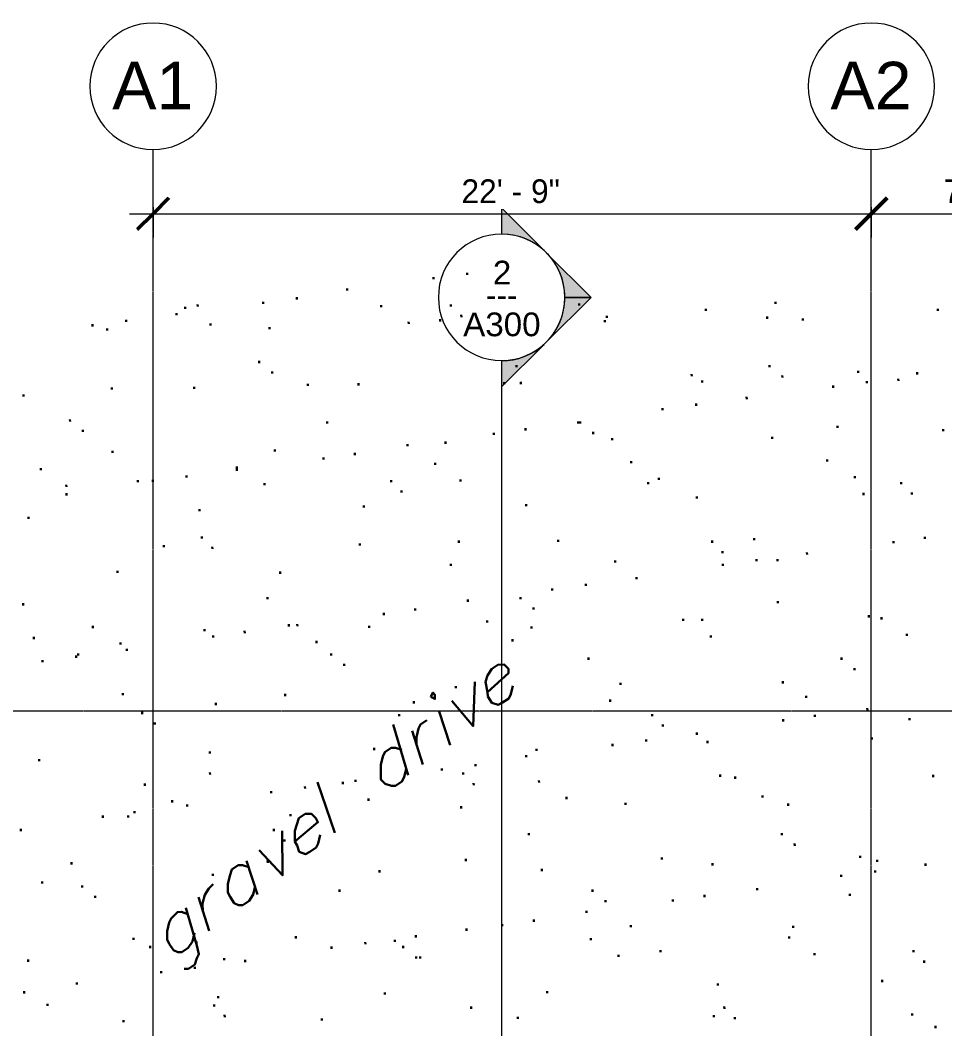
# Model space of a CAD drawing. Header units: inches. Extents: x -4136 to -1276, y 10223 to 12022.
# Drawn here: x -3616.9 to -3266.1, y 11639.9 to 12022.5 of the extents above; entities that cross this region are included whole.
import ezdxf

# ---------------------------------------------------------------- set-up
doc = ezdxf.new("R2010")
doc.units = ezdxf.units.IN
doc.header["$MEASUREMENT"] = 0
doc.linetypes.add('Grid Line 1_2_', pattern=[0.875, 0.5, -0.125, 0.125, -0.125])
doc.linetypes.add('IMPORT-DASHEDX2 _3_', pattern=[0.225, 0.15, -0.075])
for name, color, linetype, lineweight in [('A-ANNO-DIMS', 211, 'Continuous', 9), ('A-ANNO-DIMS-96', 211, 'Continuous', 9), ('G-ANNO-SYMB', 111, 'Continuous', 9), ('PDF_Geometry-3', 253, 'Continuous', 30), ('S-GRID-1', 1, 'Grid Line 1_2_', 9), ('S-GRID-IDEN', 1, 'Continuous', 9), ('site plan_dwg _3_-1', 254, 'IMPORT-DASHEDX2 _3_', 9)]:
    doc.layers.add(name, color=color, linetype=linetype, lineweight=lineweight)
doc.styles.add('Arial', font='arial.ttf', dxfattribs={"height": 18})
doc.styles.add('Arial_1', font='arial.ttf', dxfattribs={"height": 9})
doc.styles.add('Century Gothic', font='ufonts.com_century-gothic.ttf', dxfattribs={"height": 9})
doc.dimstyles.new('OD__1__Tol__', dxfattribs={"dimscale": 12, "dimtxt": 9.397514, "dimasz": 1, "dimexe": 0.75, "dimexo": 0.5, "dimgap": 0.125, "dimtad": 1, "dimdec": 0, "dimzin": 3, "dimdsep": 46, "dimlunit": 4, "dimtxsty": 'Century Gothic', "dimblk1": 'OBLIQUE', "dimblk2": 'OBLIQUE', "dimsah": 1, "dimcen": 0.09, "dimdle": 0.75, "dimazin": 0, "dimtfac": 1, "dimtdec": 4, "dimtix": 1, "dimtmove": 0, "dimatfit": 3, "dimfxl": 1, "dimtvp": 1, "dimtfill": 1, "dimfrac": 2, "dimtolj": 1, "dimtzin": 0, "dimarcsym": 2})

# ---------------------------------------------------------------- blocks, each defined once
blk = doc.blocks.new('site plan_dwg _3_-1267336-FLOOR PLAN - 1ST FLOOR PLAN')
at = {"layer": 'PDF_Geometry-3'}
for p, q in [((1608.12, 2075.4), (1608.12, 2074.6)), ((1595.32, 2073.8), (1595.32, 2073)), ((1543.32, 2066.6), (1543.32, 2065.8)), ((1562.52, 2069.8), (1562.52, 2069)), ((1500.92, 2063.4), (1500.92, 2062.6)), ((1505.72, 2064.2), (1505.72, 2063.4)), ((1530.52, 2065), (1530.52, 2064.2)), ((1575.32, 2063.4), (1575.32, 2062.6)), ((1601.72, 2063.4), (1601.72, 2062.6)), ((1650.52, 2063.4), (1650.52, 2062.6)), ((1724.92, 2063.4), (1724.92, 2062.6)), ((1478.52, 2058.6), (1478.52, 2057.8)), ((1497.72, 2061), (1497.72, 2060.2)), ((1605.72, 2059.4), (1605.72, 2058.6)), ((1660.92, 2058.6), (1660.92, 2057.8)), ((1698.52, 2061), (1698.52, 2060.2)), ((1786.52, 2060.2), (1786.52, 2059.4)), ((1465.72, 2057), (1465.72, 2056.2)), ((1471.32, 2055.4), (1471.32, 2054.6)), ((1510.52, 2057), (1510.52, 2056.2)), ((1532.92, 2055.4), (1532.92, 2054.6)), ((1585.72, 2057), (1585.72, 2056.2)), ((1597.72, 2057.8), (1597.72, 2057)), ((1660.12, 2057), (1660.12, 2056.2)), ((1721.72, 2057.8), (1721.72, 2057)), ((1735.32, 2057), (1735.32, 2056.2)), ((1528.92, 2042.6), (1528.92, 2041.8)), ((1626.52, 2040.2), (1626.52, 2039.4)), ((1533.72, 2038.6), (1533.72, 2037.8)), ((1692.92, 2036.2), (1692.92, 2035.4)), ((1722.52, 2039.4), (1722.52, 2038.6)), ((1756.12, 2037), (1756.12, 2036.2)), ((1778.52, 2036.2), (1778.52, 2035.4)), ((1472.92, 2033), (1472.92, 2032.2)), ((1504.12, 2033), (1504.12, 2032.2)), ((1547.32, 2033.8), (1547.32, 2033)), ((1566.52, 2033.8), (1566.52, 2033)), ((1621.72, 2033.8), (1621.72, 2033)), ((1628.12, 2033.8), (1628.12, 2033)), ((1696.92, 2033.8), (1696.92, 2033)), ((1727.32, 2035.4), (1727.32, 2034.6)), ((1759.32, 2033), (1759.32, 2032.2)), ((1771.32, 2033.8), (1771.32, 2033)), ((1439.32, 2030.6), (1439.32, 2029.8)), ((1746.52, 2031.4), (1746.52, 2030.6)), ((1694.52, 2025), (1694.52, 2024.2)), ((1713.72, 2027.4), (1713.72, 2026.6)), ((1456.92, 2021), (1456.92, 2020.2)), ((1681.72, 2023.4), (1681.72, 2022.6)), ((1461.72, 2017), (1461.72, 2016.2)), ((1554.52, 2019.4), (1554.52, 2018.6)), ((1649.72, 2018.6), (1649.72, 2017.8)), ((1650.52, 2018.6), (1650.52, 2017.8)), ((1617.72, 2014.6), (1617.72, 2013.8)), ((1629.72, 2016.2), (1629.72, 2015.4)), ((1655.32, 2014.6), (1655.32, 2013.8)), ((1748.12, 2016.2), (1748.12, 2015.4)), ((1788.12, 2014.6), (1788.12, 2013.8)), ((1472.92, 2009), (1472.92, 2008.2)), ((1534.52, 2009), (1534.52, 2008.2)), ((1584.92, 2010.6), (1584.92, 2009.8)), ((1599.32, 2011.4), (1599.32, 2010.6)), ((1662.52, 2012.2), (1662.52, 2011.4)), ((1723.32, 2012.2), (1723.32, 2011.4)), ((1552.92, 2005.8), (1552.92, 2005)), ((1564.92, 2007.4), (1564.92, 2006.6)), ((1445.72, 2002.6), (1445.72, 2001.8)), ((1595.32, 2003.4), (1595.32, 2002.6)), ((1669.72, 2003.4), (1669.72, 2002.6)), ((1744.12, 2003.4), (1744.12, 2002.6)), ((1482.52, 1997.8), (1482.52, 1997)), ((1488.12, 1997.8), (1488.12, 1997)), ((1500.92, 1999.4), (1500.92, 1998.6)), ((1455.32, 1996.2), (1455.32, 1995.4)), ((1530.52, 1996.2), (1530.52, 1995.4)), ((1578.52, 1997), (1578.52, 1996.2)), ((1604.92, 1997), (1604.92, 1996.2)), ((1676.12, 1995.4), (1676.12, 1994.6)), ((1680.12, 1997), (1680.12, 1996.2)), ((1754.52, 1997), (1754.52, 1996.2)), ((1772.12, 1994.6), (1772.12, 1993.8)), ((1455.32, 1993), (1455.32, 1992.2)), ((1582.52, 1993), (1582.52, 1992.2)), ((1694.52, 1989.8), (1694.52, 1989)), ((1757.72, 1990.6), (1757.72, 1989.8)), ((1776.12, 1990.6), (1776.12, 1989.8)), ((1505.72, 1986.6), (1505.72, 1985.8)), ((1568.12, 1987.4), (1568.12, 1986.6)), ((1629.72, 1987.4), (1629.72, 1986.6)), ((1440.92, 1984.2), (1440.92, 1983.4)), ((1506.52, 1976.2), (1506.52, 1975.4)), ((1492.12, 1973), (1492.12, 1972.2)), ((1510.52, 1972.2), (1510.52, 1971.4)), ((1566.52, 1973), (1566.52, 1972.2)), ((1604.12, 1973.8), (1604.12, 1973)), ((1641.72, 1973.8), (1641.72, 1973)), ((1700.12, 1973), (1700.12, 1972.2)), ((1716.12, 1973.8), (1716.12, 1973)), ((1768.92, 1972.2), (1768.92, 1971.4)), ((1780.92, 1973.8), (1780.92, 1973)), ((1704.12, 1969), (1704.12, 1968.2)), ((1736.12, 1968.2), (1736.12, 1967.4)), ((1474.52, 1963.4), (1474.52, 1962.6)), ((1600.92, 1965), (1600.92, 1964.2)), ((1663.32, 1965.8), (1663.32, 1965)), ((1704.12, 1964.2), (1704.12, 1963.4)), ((1716.92, 1965.8), (1716.92, 1965)), ((1724.92, 1965.8), (1724.92, 1965)), ((1536.12, 1962.6), (1536.12, 1961.8)), ((1671.32, 1959.4), (1671.32, 1958.6)), ((1639.32, 1955.4), (1639.32, 1954.6)), ((1652.12, 1957), (1652.12, 1956.2)), ((1531.32, 1953), (1531.32, 1952.2)), ((1627.32, 1952.2), (1627.32, 1951.4)), ((1438.52, 1951.4), (1438.52, 1950.6)), ((1587.32, 1948.2), (1587.32, 1947.4)), ((1607.32, 1951.4), (1607.32, 1950.6)), ((1632.12, 1948.2), (1632.12, 1947.4)), ((1724.92, 1949.8), (1724.92, 1949)), ((1575.32, 1946.6), (1575.32, 1945.8)), ((1759.32, 1944.2), (1759.32, 1943.4)), ((1464.92, 1942.6), (1464.92, 1941.8)), ((1507.32, 1941), (1507.32, 1940.2)), ((1522.52, 1940.2), (1522.52, 1939.4)), ((1539.32, 1942.6), (1539.32, 1941.8)), ((1542.52, 1942.6), (1542.52, 1941.8)), ((1569.72, 1941.8), (1569.72, 1941)), ((1614.52, 1943.4), (1614.52, 1942.6)), ((1631.32, 1941), (1631.32, 1940.2)), ((1688.92, 1943.4), (1688.92, 1942.6)), ((1696.12, 1943.4), (1696.12, 1942.6)), ((1764.12, 1943.4), (1764.12, 1942.6)), ((1442.52, 1938.6), (1442.52, 1937.8)), ((1475.32, 1936.2), (1475.32, 1935.4)), ((1510.52, 1938.6), (1510.52, 1937.8)), ((1549.72, 1936.2), (1549.72, 1935.4)), ((1624.12, 1936.2), (1624.12, 1935.4)), ((1699.32, 1937), (1699.32, 1936.2)), ((1773.72, 1937), (1773.72, 1936.2)), ((1477.72, 1933.8), (1477.72, 1933)), ((1445.72, 1929.8), (1445.72, 1929)), ((1458.52, 1931.4), (1458.52, 1930.6)), ((1459.32, 1932.2), (1459.32, 1931.4)), ((1555.32, 1931.4), (1555.32, 1930.6)), ((1652.92, 1929), (1652.92, 1928.2)), ((1560.12, 1927.4), (1560.12, 1926.6)), ((1748.92, 1928.2), (1748.92, 1927.4)), ((1753.72, 1924.2), (1753.72, 1923.4)), ((1602.52, 1918.6), (1602.52, 1917.8)), ((1664.92, 1919.4), (1664.92, 1918.6)), ((1726.52, 1919.4), (1726.52, 1918.6)), ((1476.12, 1917), (1476.12, 1916.2)), ((1537.72, 1916.2), (1537.72, 1915.4)), ((1735.32, 1913.8), (1735.32, 1913)), ((1483.32, 1909.8), (1483.32, 1909)), ((1511.32, 1913), (1511.32, 1912.2)), ((1586.52, 1913), (1586.52, 1912.2)), ((1660.92, 1913), (1660.92, 1912.2)), ((1488.12, 1905.8), (1488.12, 1905)), ((1580.92, 1908.2), (1580.92, 1907.4)), ((1596.12, 1909), (1600.12, 1896.2)), ((1676.92, 1907.4), (1676.92, 1906.6)), ((1738.52, 1906.6), (1738.52, 1905.8)), ((1758.52, 1909), (1758.52, 1908.2)), ((1578.52, 1904.2), (1584.12, 1885)), ((1589.72, 1889), (1585.72, 1901.8)), ((1680.92, 1903.4), (1680.92, 1902.6)), ((1726.52, 1905), (1726.52, 1904.2)), ((1774.52, 1905), (1774.52, 1904.2)), ((1693.72, 1900.2), (1693.72, 1899.4)), ((1508.92, 1894.6), (1508.92, 1893.8)), ((1571.32, 1895.4), (1571.32, 1894.6)), ((1632.92, 1894.6), (1632.92, 1893.8)), ((1661.72, 1896.2), (1661.72, 1895.4)), ((1674.52, 1897.8), (1674.52, 1897)), ((1697.72, 1897), (1697.72, 1896.2)), ((1760.12, 1897.8), (1760.12, 1897)), ((1444.12, 1892.2), (1444.12, 1891.4)), ((1628.92, 1892.2), (1628.92, 1891.4)), ((1508.92, 1886.6), (1508.92, 1885.8)), ((1596.92, 1887.4), (1596.92, 1886.6)), ((1609.72, 1889), (1609.72, 1888.2)), ((1484.12, 1882.6), (1484.12, 1881.8)), ((1556.12, 1863.4), (1549.72, 1882.6)), ((1559.32, 1882.6), (1559.32, 1881.8)), ((1564.12, 1883.4), (1564.12, 1882.6)), ((1604.92, 1885.8), (1604.92, 1885)), ((1633.72, 1882.6), (1633.72, 1881.8)), ((1702.52, 1884.2), (1702.52, 1883.4)), ((1708.12, 1883.4), (1708.12, 1882.6)), ((1783.32, 1883.4), (1783.32, 1882.6)), ((1532.12, 1879.4), (1532.12, 1878.6)), ((1544.92, 1881), (1544.92, 1880.2)), ((1608.92, 1881.8), (1608.92, 1881)), ((1494.52, 1876.2), (1494.52, 1875.4)), ((1568.92, 1876.2), (1568.92, 1875.4)), ((1644.12, 1876.2), (1644.12, 1875.4)), ((1718.52, 1876.2), (1718.52, 1875.4)), ((1480.12, 1872.2), (1480.12, 1871.4)), ((1500.12, 1874.6), (1500.12, 1873.8)), ((1604.12, 1873), (1604.12, 1872.2)), ((1666.52, 1873.8), (1666.52, 1873)), ((1728.12, 1873), (1728.12, 1872.2)), ((1468.12, 1870.6), (1468.12, 1869.8)), ((1477.72, 1870.6), (1477.72, 1869.8)), ((1539.32, 1870.6), (1539.32, 1869.8)), ((1436.92, 1865.8), (1436.92, 1865)), ((1532.92, 1865), (1532.92, 1864.2)), ((1536.92, 1861), (1536.92, 1860.2)), ((1629.72, 1862.6), (1629.72, 1861.8)), ((1725.72, 1861.8), (1725.72, 1861)), ((1730.52, 1857.8), (1730.52, 1857)), ((1456.12, 1853), (1456.12, 1852.2)), ((1522.52, 1853), (1526.52, 1840.2)), ((1530.52, 1853), (1530.52, 1852.2)), ((1605.72, 1853), (1605.72, 1852.2)), ((1680.12, 1853), (1680.12, 1852.2)), ((1755.32, 1853), (1755.32, 1852.2)), ((1509.72, 1848.2), (1509.72, 1847.4)), ((1572.92, 1849), (1572.92, 1848.2)), ((1634.52, 1849), (1634.52, 1848.2)), ((1699.32, 1850.6), (1699.32, 1849.8)), ((1761.72, 1851.4), (1761.72, 1850.6)), ((1780.12, 1849.8), (1780.12, 1849)), ((1444.92, 1845.8), (1444.92, 1845)), ((1748.12, 1845.8), (1748.12, 1845)), ((1760.92, 1847.4), (1760.92, 1846.6)), ((1460.12, 1844.2), (1460.12, 1843.4)), ((1557.72, 1841.8), (1557.72, 1841)), ((1653.72, 1841), (1653.72, 1840.2)), ((1716.12, 1841), (1716.12, 1840.2)), ((1464.92, 1840.2), (1464.92, 1839.4)), ((1508.12, 1826.6), (1504.12, 1839.4)), ((1658.52, 1837), (1658.52, 1836.2)), ((1684.12, 1837), (1684.12, 1836.2)), ((1696.12, 1838.6), (1696.12, 1837.8)), ((1751.32, 1838.6), (1751.32, 1837.8)), ((1651.32, 1833), (1651.32, 1832.2)), ((1631.32, 1829.8), (1631.32, 1829)), ((1605.72, 1826.6), (1605.72, 1825.8)), ((1619.32, 1828.2), (1619.32, 1827.4)), ((1668.12, 1827.4), (1668.12, 1826.6)), ((1729.72, 1826.6), (1729.72, 1825.8)), ((1479.32, 1824.2), (1479.32, 1823.4)), ((1503.32, 1822.6), (1503.32, 1821.8)), ((1540.92, 1824.2), (1540.92, 1823.4)), ((1567.32, 1821.8), (1567.32, 1821)), ((1578.52, 1822.6), (1578.52, 1821.8)), ((1586.52, 1824.2), (1586.52, 1823.4)), ((1652.92, 1822.6), (1652.92, 1821.8)), ((1728.12, 1822.6), (1728.12, 1821.8)), ((1485.72, 1821), (1485.72, 1820.2)), ((1554.52, 1820.2), (1554.52, 1819.4)), ((1581.72, 1820.2), (1581.72, 1819.4)), ((1679.32, 1817.8), (1679.32, 1817)), ((1439.32, 1816.2), (1439.32, 1815.4)), ((1513.72, 1816.2), (1513.72, 1815.4)), ((1521.72, 1815.4), (1521.72, 1814.6)), ((1586.52, 1816.2), (1586.52, 1815.4)), ((1588.12, 1816.2), (1588.12, 1815.4)), ((1663.32, 1816.2), (1663.32, 1815.4)), ((1737.72, 1816.2), (1737.72, 1815.4)), ((1775.32, 1817), (1775.32, 1816.2)), ((1489.72, 1811.4), (1489.72, 1810.6)), ((1502.52, 1813), (1502.52, 1812.2)), ((1779.32, 1813), (1779.32, 1812.2)), ((1457.72, 1807.4), (1457.72, 1806.6)), ((1437.72, 1804.2), (1437.72, 1803.4)), ((1574.52, 1802.6), (1574.52, 1801.8)), ((1636.12, 1802.6), (1636.12, 1801.8)), ((1700.92, 1805), (1700.92, 1804.2)), ((1763.32, 1805.8), (1763.32, 1805)), ((1446.52, 1799.4), (1446.52, 1798.6)), ((1509.72, 1798.6), (1509.72, 1797.8)), ((1511.32, 1801.8), (1511.32, 1801)), ((1513.72, 1794.6), (1513.72, 1793.8)), ((1607.32, 1797), (1607.32, 1796.2)), ((1703.32, 1796.2), (1703.32, 1795.4)), ((1475.32, 1793), (1475.32, 1792.2)), ((1550.52, 1793), (1550.52, 1792.2)), ((1624.92, 1793), (1624.92, 1792.2)), ((1699.32, 1793), (1699.32, 1792.2)), ((1707.32, 1792.2), (1707.32, 1791.4)), ((1774.52, 1793), (1774.52, 1792.2)), ((1783.32, 1788.2), (1783.32, 1787.4))]:
    blk.add_line(p, q, dxfattribs=at)
at = {"layer": 'PDF_Geometry-3', "flags": 128}
for points in [[(1520.12, 2002.6), (1520.12, 2001.8), (1520.12, 2001)], [(1614.52, 1916.2), (1622.52, 1923.4), (1622.52, 1925), (1620.92, 1926.6), (1618.52, 1926.6), (1616.12, 1925), (1614.52, 1922.6), (1613.72, 1920.2), (1614.52, 1916.2), (1614.52, 1914.6), (1616.12, 1912.2), (1618.52, 1911.4), (1620.12, 1912.2), (1622.52, 1913.8), (1623.32, 1915.4), (1624.12, 1918.6)], [(1600.92, 1913), (1608.92, 1903.4), (1609.72, 1920.2)], [(1587.32, 1896.2), (1587.32, 1899.4), (1588.12, 1902.6), (1588.92, 1904.2), (1591.32, 1905.8)], [(1581.72, 1894.6), (1579.32, 1895.4), (1577.72, 1895.4), (1575.32, 1893.8), (1574.52, 1892.2), (1573.72, 1889), (1573.72, 1883.4), (1575.32, 1881.8), (1577.72, 1881), (1579.32, 1881), (1581.72, 1882.6), (1582.52, 1884.2), (1583.32, 1887.4)], [(1540.92, 1860.2), (1549.72, 1867.4), (1548.92, 1869), (1547.32, 1870.6), (1544.92, 1870.6), (1542.52, 1869), (1541.72, 1866.6), (1540.92, 1864.2), (1540.92, 1860.2), (1541.72, 1858.6), (1542.52, 1856.2), (1544.92, 1855.4), (1546.52, 1856.2), (1548.92, 1857.8), (1549.72, 1859.4), (1550.52, 1862.6)], [(1527.32, 1857), (1536.12, 1847.4), (1536.12, 1864.2)], [(1523.32, 1850.6), (1520.92, 1851.4), (1519.32, 1851.4), (1516.92, 1849.8), (1516.12, 1847.4), (1515.32, 1844.2), (1515.32, 1841), (1516.12, 1839.4), (1517.72, 1837), (1519.32, 1836.2), (1520.92, 1836.2), (1523.32, 1837.8), (1524.92, 1840.2), (1525.72, 1843.4)], [(1505.72, 1833.8), (1505.72, 1837), (1506.52, 1840.2), (1508.12, 1842.6), (1509.72, 1844.2)], [(1500.12, 1833), (1497.72, 1833.8), (1496.12, 1833.8), (1493.72, 1831.4), (1492.92, 1829.8), (1492.12, 1826.6), (1492.12, 1823.4), (1492.92, 1821.8), (1494.52, 1819.4), (1496.12, 1818.6), (1497.72, 1818.6), (1500.12, 1820.2), (1501.72, 1822.6), (1502.52, 1825.8)], [(1499.32, 1835.4), (1503.32, 1821), (1504.12, 1817.8), (1503.32, 1816.2), (1502.52, 1813.8), (1500.12, 1812.2), (1498.52, 1812.2)]]:
    blk.add_lwpolyline(points, dxfattribs=at)
blk.add_lwpolyline([(1592.92, 1914.6), (1594.52, 1913.8), (1594.52, 1915.4), (1593.72, 1916.2)], close=True, dxfattribs=at)
blk = doc.blocks.new('Section - Section Head - Filled-22785-FLOOR PLAN - 1ST FLOOR PLAN')
at = {"layer": 'G-ANNO-SYMB'}
h = blk.add_hatch(color=256, dxfattribs=at)
edge = h.paths.add_edge_path(flags=0)
edge.add_line((-0.4268, 0.1768), (-0.25, 0.3536))
edge.add_line((-0.25, 0.3536), (-0.25, 0.25))
edge.add_arc((-0.25, 0), 0.25, 90, 135)
h = blk.add_hatch(color=256, dxfattribs=at)
edge = h.paths.add_edge_path(flags=0)
edge.add_arc((-0.25, 0), 0.25, 45, 90)
edge.add_line((-0.25, 0.25), (-0.25, 0.3536))
edge.add_line((-0.25, 0.3536), (-0.0732, 0.1768))
h = blk.add_hatch(color=256, dxfattribs=at)
edge = h.paths.add_edge_path(flags=0)
edge.add_arc((-0.25, 0), 0.2503, 137.9216, 180)
edge.add_line((-0.5003, 0), (-0.6036, 0))
edge.add_line((-0.6036, 0), (-0.4358, 0.1678))
h = blk.add_hatch(color=256, dxfattribs=at)
edge = h.paths.add_edge_path(flags=0)
edge.add_line((-0.0642, 0.1678), (0.1036, 0))
edge.add_line((0.1036, 0), (0.0003, 0))
edge.add_arc((-0.25, 0), 0.2503, 0, 42.0784)
for p, q in [((-0.25, 0.3536), (-0.4268, 0.1768)), ((-0.25, 0.25), (-0.25, 0.3536)), ((-0.0732, 0.1768), (-0.25, 0.3536)), ((-0.25, 0.3536), (-0.25, 0.25)), ((-0.4358, 0.1678), (-0.6036, 0)), ((0.1036, 0), (-0.0642, 0.1678)), ((-0.6036, 0), (-0.5003, 0)), ((0.0003, 0), (0.1036, 0))]:
    blk.add_line(p, q, dxfattribs=at)
for centre, radius, start, end in [((-0.2503, 0), 0.25, 360, 180), ((-0.25, 0), 0.25, 90, 135), ((-0.25, 0), 0.25, 45, 90), ((-0.25, 0), 0.2503, 137.9216, 180), ((-0.25, 0), 0.2503, 0, 42.0784), ((-0.2503, 0), 0.25, 180, 360)]:
    blk.add_arc(centre, radius, start, end, dxfattribs=at)
blk = doc.blocks.new('Grid - Grid Head - Circle-50561-FLOOR PLAN - 1ST FLOOR PLAN')
at = {"layer": 'S-GRID-IDEN'}
for start, end in [(360, 180), (180, 360)]:
    blk.add_arc((0, 0), 0.25, start, end, dxfattribs=at)
blk = doc.blocks.new('DIMBLOCK14-FLOOR PLAN - 1ST FLOOR PLAN')
at = {"layer": 'A-ANNO-DIMS-96', "lineweight": 50}
for p, q in [((-3566.45, 11949.07), (-3560.45, 11955.07)), ((-3293.95, 11949.07), (-3287.95, 11955.07)), ((-3566.45, 11949.07), (-3572.45, 11943.07)), ((-3293.95, 11949.07), (-3299.95, 11943.07))]:
    blk.add_line(p, q, dxfattribs=at)
at = {"layer": 'A-ANNO-DIMS-96'}
for p, q in [((-3566.45, 11951.56), (-3566.45, 11940.07)), ((-3566.45, 11949.07), (-3566.45, 11951.56)), ((-3293.95, 11951.56), (-3293.95, 11940.07)), ((-3293.95, 11949.07), (-3293.95, 11951.56)), ((-3575.45, 11949.07), (-3293.95, 11949.07))]:
    blk.add_line(p, q, dxfattribs=at)
at = {"layer": 'A-ANNO-DIMS-96', "color": 0, "insert": (-3449.45, 11962.11), "char_height": 9, "width": 46.1821, "attachment_point": 1, "line_spacing_factor": 0.984502, "style": 'Century Gothic', "bg_fill": 3, "box_fill_scale": 1.25, "bg_fill_color": 256, "bg_fill_true_color": 13158600, "bg_fill_transparency": 0}
blk.add_mtext('22\' - 9"', dxfattribs=at)
blk = doc.blocks.new('_Oblique')
at = {"color": 0, "linetype": 'ByBlock', "lineweight": -2}
blk.add_line((-0.5, -0.5), (0.5, 0.5), dxfattribs=at)
blk = doc.blocks.new('DIMBLOCK15-FLOOR PLAN - 1ST FLOOR PLAN')
at = {"layer": 'A-ANNO-DIMS-96', "lineweight": 50}
for p, q in [((-3293.95, 11949.07), (-3287.95, 11955.07)), ((-3207.45, 11949.07), (-3201.45, 11955.07)), ((-3293.95, 11949.07), (-3299.95, 11943.07)), ((-3207.45, 11949.07), (-3213.45, 11943.07))]:
    blk.add_line(p, q, dxfattribs=at)
at = {"layer": 'A-ANNO-DIMS-96'}
for p, q in [((-3293.95, 11951.56), (-3293.95, 11940.07)), ((-3293.95, 11949.07), (-3293.95, 11951.56)), ((-3207.45, 11951.56), (-3207.45, 11940.07)), ((-3207.45, 11949.07), (-3207.45, 11951.56)), ((-3293.95, 11949.07), (-3207.45, 11949.07))]:
    blk.add_line(p, q, dxfattribs=at)
at = {"layer": 'A-ANNO-DIMS-96', "color": 0, "insert": (-3266.44, 11962.11), "char_height": 9, "width": 37.7691, "attachment_point": 1, "line_spacing_factor": 0.984502, "style": 'Century Gothic', "bg_fill": 3, "box_fill_scale": 1.25, "bg_fill_color": 256, "bg_fill_true_color": 13158600, "bg_fill_transparency": 0}
blk.add_mtext('7\' - 2"', dxfattribs=at)

msp = doc.modelspace()

# ---------------------------------------------------------------- linework, layer by layer
at = {"layer": 'G-ANNO-SYMB'}
msp.add_line((-3434.23, 11893.32), (-3434.23, 10232.43), dxfattribs=at)
at = {"layer": 'S-GRID-1'}
for p, q in [((-3566.45, 11070.13), (-3566.45, 11973.42)), ((-3293.95, 11070.13), (-3293.95, 11973.42)), ((-1362.8, 11760.4), (-3914.18, 11760.4))]:
    msp.add_line(p, q, dxfattribs=at)

# ---------------------------------------------------------------- block references
at = {"layer": 'G-ANNO-SYMB', "xscale": 95.99999999999994, "yscale": 95.99999999999994, "zscale": 95.99999999999994, "rotation": 269.9999999999996}
msp.add_blockref('Section - Section Head - Filled-22785-FLOOR PLAN - 1ST FLOOR PLAN', (-3434.23, 11893.32), dxfattribs=at)
at = {"layer": 'S-GRID-IDEN', "xscale": 95.99999999999994, "yscale": 95.99999999999994, "zscale": 95.99999999999994}
for p in [(-3566.45, 11997.42), (-3293.95, 11997.42)]:
    msp.add_blockref('Grid - Grid Head - Circle-50561-FLOOR PLAN - 1ST FLOOR PLAN', p, dxfattribs=at)
at = {"layer": 'site plan_dwg _3_-1', "rotation": 0.4767314902811993}
msp.add_blockref('site plan_dwg _3_-1267336-FLOOR PLAN - 1ST FLOOR PLAN', (-5038.04, 9837.99), dxfattribs=at)

# ---------------------------------------------------------------- texts
at = {"layer": 'G-ANNO-SYMB', "char_height": 9, "attachment_point": 1}
for s, insert, width, style in [('2', (-3437.55, 11931.23), 8.484, 'Arial_1'), ('---', (-3440.2, 11922.73), 15.453, 'Century Gothic'), ('A300', (-3448.8, 11911.6), 35.754, 'Arial_1')]:
    msp.add_mtext(s, dxfattribs=dict(at, insert=insert, width=width, style=style))
at = {"layer": 'S-GRID-IDEN', "char_height": 18, "width": 37.269, "attachment_point": 1, "style": 'Arial'}
for s, insert in [('A1', (-3581.95, 12006.71)), ('A2', (-3309.45, 12006.71))]:
    msp.add_mtext(s, dxfattribs=dict(at, insert=insert))

# ---------------------------------------------------------------- next in the draw order: dimensions: what is measured, and where the dimension line sits
at = {"layer": 'A-ANNO-DIMS'}
dim = msp.add_linear_dim(base=(-3293.95325386, 11949.07236146), p1=(-3566.45325386, 11957.55764283), p2=(-3293.95325386, 11957.55764283), dimstyle='OD__1__Tol__', override={"dimpost": '<>', "dimfxl": 272.5}, dxfattribs=at)
dim.commit()
dim.dimension.update_dxf_attribs({"geometry": 'DIMBLOCK14-FLOOR PLAN - 1ST FLOOR PLAN', "text_midpoint": (-3430.20325386, 11955.29873811)})

# ---------------------------------------------------------------- next in the draw order: dimensions: what is measured, and where the dimension line sits
dim = msp.add_linear_dim(base=(-3207.4532541, 11949.0723615), p1=(-3293.9532539, 11957.5576428), p2=(-3207.4532541, 11957.5576428), dimstyle='OD__1__Tol__', override={"dimpost": '<>', "dimfxl": 86.5}, dxfattribs=at)
dim.commit()
dim.dimension.update_dxf_attribs({"geometry": 'DIMBLOCK15-FLOOR PLAN - 1ST FLOOR PLAN', "text_midpoint": (-3250.703254, 11955.2987381)})

doc.saveas('drawing.dxf')
